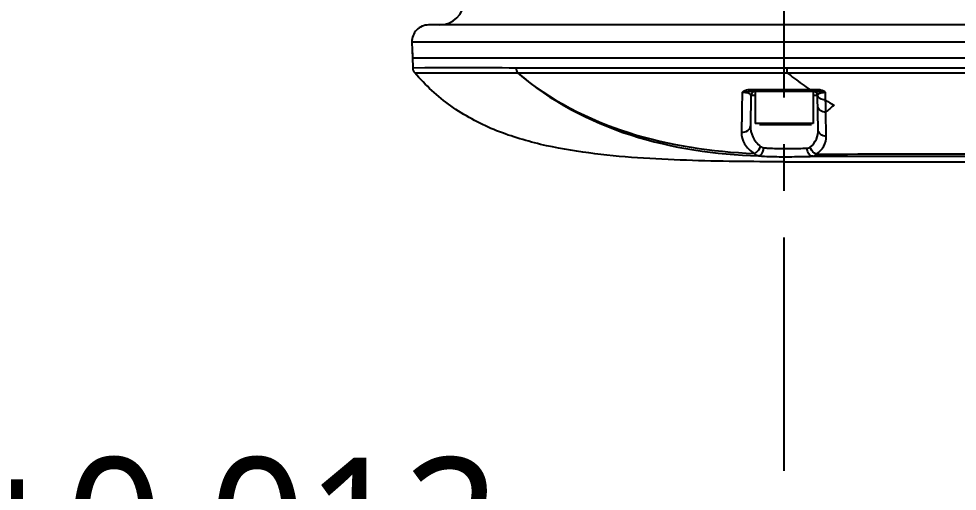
# Model space of a CAD drawing. Header units: millimetres. Extents: x 5828 to 6704, y 123 to 421.
# Drawn here: x 6403.43 to 6410.97, y 300.8 to 304.6 of the extents above; entities that cross this region are included whole.
import ezdxf
from ezdxf import colors
from ezdxf.entities.mleader import LeaderData, LeaderLine
from ezdxf.math import Vec2, Vec3

# ---------------------------------------------------------------- set-up
doc = ezdxf.new("R2010")
doc.units = ezdxf.units.MM
doc.linetypes.add('CENTER', pattern=[0.6, 0.375, -0.075, 0.075, -0.075])
for name, color, linetype in [('中心线', 7, 'Continuous'), ('外形图', 7, 'Continuous'), ('多重引线', 7, 'Continuous')]:
    doc.layers.add(name, color=color, linetype=linetype)
doc.styles.add('微软雅黑', font='msyh.ttc', dxfattribs={"height": 1.5})

msp = doc.modelspace()

# ---------------------------------------------------------------- linework, layer by layer
at = {"layer": '中心线', "linetype": 'CENTER', "ltscale": 5}
msp.add_line((6409.5804, 300.9643), (6409.5804, 313.5014), dxfattribs=at)
at = {"layer": '外形图'}
for p, q in [((6412.3175, 304.5484), (6406.7225, 304.5484)), ((6406.5892, 304.4109), (6406.5933, 304.2817)), ((6412.3157, 304.4109), (6406.5892, 304.4109)), ((6406.5906, 304.3678), (6406.5958, 304.205)), ((6421.2997, 304.2817), (6406.5933, 304.2817)), ((6406.5958, 304.205), (6406.6927, 304.2052)), ((6407.4267, 304.2043), (6409.6023, 304.2038)), ((6409.2423, 304.0048), (6409.242, 303.983)), ((6409.3045, 304.0299), (6409.3465, 304.0299)), ((6409.3077, 304.0151), (6409.8455, 304.0151)), ((6409.3471, 304.0151), (6409.3471, 303.7551)), ((6409.7847, 304.0303), (6409.8247, 304.0303)), ((6409.8138, 304.0151), (6409.8138, 303.7551)), ((6409.8247, 304.0303), (6409.8448, 304.0304)), ((6409.9124, 303.9844), (6409.9121, 304.0044)), ((6409.242, 303.983), (6409.2405, 303.8924)), ((6409.3132, 303.9823), (6409.3089, 303.7384)), ((6409.3471, 303.9823), (6409.3132, 303.9823)), ((6409.8477, 303.9823), (6409.8138, 303.9823)), ((6409.8525, 303.7068), (6409.8477, 303.9823)), ((6409.9131, 303.9449), (6409.9124, 303.9844)), ((6409.9136, 303.9117), (6409.913, 303.9449)), ((6409.2405, 303.8924), (6409.2387, 303.7884)), ((6409.9179, 303.6536), (6409.9147, 303.847)), ((6409.8138, 303.7551), (6409.3471, 303.7551)), ((6409.3808, 303.7484), (6409.7998, 303.7484)), ((6409.5804, 303.4484), (6409.5804, 303.5546)), ((6409.5804, 303.4484), (6412.3921, 303.4484))]:
    msp.add_line(p, q, dxfattribs=at)
for centre, radius, start, end in [((6406.8097, 304.7484), 0.2, 270, 358.5), ((6406.7225, 304.4151), 0.1333, 90, 181.80744), ((6406.6624, 304.2071), 0.0667, 181.8549, 220.74623), ((6412.5646, 304.2008), 2.9623, 179.94206, 180.70669), ((6411.8313, 307.0081), 3.6132, 231.91285, 234.32267), ((6409.2486, 303.8157), 0.1892, 82.6449, 91.90839), ((6409.3465, 303.9817), 0.0333, 90, 179), ((6412.1443, 307.4406), 4.1471, 234.29542, 235.32084), ((6410.3797, 304.0403), 0.5951, 180.96425, 181.75881), ((6409.8144, 303.9817), 0.0333, 1, 90), ((6410.4158, 304.0403), 0.571, 181.00296, 181.83282), ((6412.1709, 307.4716), 4.1876, 237.37269, 238.461), ((6411.7239, 301.7742), 2.7513, 129.32102, 131.11474)]:
    msp.add_arc(centre, radius, start, end, dxfattribs=at)
for points, knots in [([(6406.6119, 304.1636), (6406.6129, 304.1629), (6406.618, 304.1645), (6406.6278, 304.1628), (6406.6451, 304.1635), (6406.6688, 304.163), (6406.6993, 304.1631), (6406.7528, 304.1631), (6406.8356, 304.1636), (6406.9536, 304.164), (6407.0953, 304.1638), (6407.2593, 304.1634), (6407.3759, 304.1636), (6407.4375, 304.1639)], [0, 0, 0, 0, 0.004193, 0.016694, 0.037409, 0.066248, 0.103118, 0.147926, 0.260886, 0.404121, 0.576522, 0.776024, 1, 1, 1, 1]), ([(6409.5804, 303.4484), (6409.3183, 303.4484), (6408.7942, 303.4538), (6408.1386, 303.4922), (6407.6208, 303.5806), (6407.2423, 303.6951), (6406.8927, 303.8838), (6406.6976, 304.0641), (6406.6119, 304.1636)], [0, 0, 0, 0, 0.249838, 0.499663, 0.624636, 0.749826, 0.874842, 1, 1, 1, 1]), ([(6406.6927, 304.2052), (6406.787, 304.2059), (6407.0316, 304.208), (6407.2763, 304.2056), (6407.4267, 304.2043)], [0, 0, 0, 0, 0.385284, 1, 1, 1, 1]), ([(6407.4375, 304.1639), (6407.6988, 303.9373), (6408.3327, 303.6048), (6409.0272, 303.5085), (6409.3739, 303.4958)], [0, 0, 0, 0, 0.49921, 1, 1, 1, 1]), ([(6407.4377, 304.164), (6407.7671, 304.1641), (6408.2887, 304.1644), (6409.0103, 304.1648), (6409.4025, 304.163), (6409.6025, 304.1643)], [0, 0, 0, 0, 0.456469, 0.722855, 1, 1, 1, 1]), ([(6407.4377, 304.164), (6407.6956, 303.9441), (6408.3208, 303.6275), (6408.9996, 303.5294), (6409.3393, 303.5145)], [0, 0, 0, 0, 0.499137, 1, 1, 1, 1]), ([(6409.6023, 304.2038), (6410.5114, 304.2035), (6411.875, 304.2031), (6413.6932, 304.2036), (6415.0569, 304.2025), (6416.4206, 304.2058), (6417.7845, 304.2098), (6419.1481, 304.1932), (6420.0577, 304.2009), (6420.5118, 304.2199)], [0, 0, 0, 0, 0.249982, 0.374978, 0.499977, 0.62497, 0.749973, 0.87501, 1, 1, 1, 1]), ([(6409.6025, 304.1643), (6410.5117, 304.1648), (6411.8756, 304.1645), (6413.6941, 304.1647), (6415.058, 304.1643), (6416.4219, 304.1646), (6417.7859, 304.1626), (6419.1497, 304.1671), (6420.0595, 304.1569), (6420.5138, 304.1757)], [0, 0, 0, 0, 0.249984, 0.374982, 0.499981, 0.624984, 0.749989, 0.874992, 1, 1, 1, 1]), ([(6409.2423, 304.0048), (6409.245, 304.0091), (6409.2617, 304.0257), (6409.2866, 304.0299), (6409.3045, 304.0299)], [0, 0, 0, 0, 0.221748, 1, 1, 1, 1]), ([(6409.3132, 303.9823), (6409.3133, 303.9871), (6409.2993, 304), (6409.2839, 304.0019), (6409.2728, 304.0033)], [0, 0, 0, 0, 0.29858, 1, 1, 1, 1]), ([(6409.3077, 304.0151), (6409.3074, 304.0151), (6409.3056, 304.0172), (6409.3057, 304.0197), (6409.3054, 304.0219)], [0, 0, 0, 0, 0.100612, 1, 1, 1, 1]), ([(6409.7854, 304.0151), (6409.7848, 304.0151), (6409.7857, 304.0188), (6409.7849, 304.0203), (6409.7849, 304.0221)], [0, 0, 0, 0, 0.256571, 1, 1, 1, 1]), ([(6409.8455, 304.0151), (6409.8449, 304.0151), (6409.8458, 304.0188), (6409.8451, 304.0203), (6409.845, 304.0221)], [0, 0, 0, 0, 0.256589, 1, 1, 1, 1]), ([(6409.9121, 304.0045), (6409.9056, 304.0045), (6409.8871, 304.0033), (6409.8678, 304.0003), (6409.8572, 303.9942)], [0, 0, 0, 0, 0.344516, 1, 1, 1, 1]), ([(6409.8481, 303.9851), (6409.848, 303.9846), (6409.8476, 303.9837), (6409.8477, 303.9827), (6409.8479, 303.9823)], [0, 0, 0, 0, 0.505051, 1, 1, 1, 1]), ([(6409.8572, 303.9942), (6409.856, 303.9936), (6409.8524, 303.9913), (6409.849, 303.9879), (6409.8481, 303.9851)], [0, 0, 0, 0, 0.315474, 1, 1, 1, 1]), ([(6409.9131, 303.9449), (6409.9079, 303.9449), (6409.8887, 303.9465), (6409.8693, 303.9546), (6409.8594, 303.9646)], [0, 0, 0, 0, 0.269874, 1, 1, 1, 1]), ([(6409.9147, 303.847), (6409.8986, 303.8471), (6409.8682, 303.854), (6409.8494, 303.8822), (6409.8492, 303.8953)], [0, 0, 0, 0, 0.551492, 1, 1, 1, 1]), ([(6409.2387, 303.7884), (6409.2385, 303.7796), (6409.238, 303.7454), (6409.2374, 303.7112), (6409.2369, 303.6858)], [0, 0, 0, 0, 0.257246, 1, 1, 1, 1]), ([(6409.2369, 303.6858), (6409.2542, 303.6846), (6409.2888, 303.6917), (6409.3087, 303.7235), (6409.3089, 303.7384)], [0, 0, 0, 0, 0.53774, 1, 1, 1, 1]), ([(6409.3089, 303.7384), (6409.3084, 303.7079), (6409.3211, 303.6429), (6409.3637, 303.5917), (6409.3898, 303.5712)], [0, 0, 0, 0, 0.478967, 1, 1, 1, 1]), ([(6409.7887, 303.5668), (6409.8097, 303.5838), (6409.844, 303.6271), (6409.8529, 303.681), (6409.8525, 303.7068)], [0, 0, 0, 0, 0.511673, 1, 1, 1, 1]), ([(6409.9179, 303.6536), (6409.9017, 303.6538), (6409.87, 303.6626), (6409.8527, 303.6927), (6409.8525, 303.7068)], [0, 0, 0, 0, 0.535552, 1, 1, 1, 1]), ([(6409.2369, 303.6858), (6409.2363, 303.6539), (6409.255, 303.5833), (6409.3081, 303.5344), (6409.3393, 303.5145)], [0, 0, 0, 0, 0.462998, 1, 1, 1, 1]), ([(6409.838, 303.5101), (6409.8628, 303.5266), (6409.9054, 303.5684), (6409.9183, 303.6268), (6409.9179, 303.6536)], [0, 0, 0, 0, 0.525778, 1, 1, 1, 1]), ([(6409.3393, 303.5145), (6409.3448, 303.5166), (6409.3674, 303.5294), (6409.3834, 303.5524), (6409.3898, 303.5712)], [0, 0, 0, 0, 0.229232, 1, 1, 1, 1]), ([(6409.3739, 303.4958), (6409.3793, 303.4959), (6409.4062, 303.5069), (6409.4151, 303.5392), (6409.4164, 303.5612)], [0, 0, 0, 0, 0.195377, 1, 1, 1, 1]), ([(6409.4164, 303.5612), (6409.4287, 303.56), (6409.4833, 303.5559), (6409.5381, 303.5546), (6409.5804, 303.5546)], [0, 0, 0, 0, 0.226739, 1, 1, 1, 1]), ([(6409.5804, 303.5546), (6409.5971, 303.5546), (6409.6584, 303.5549), (6409.7196, 303.5561), (6409.7641, 303.5581)], [0, 0, 0, 0, 0.272275, 1, 1, 1, 1]), ([(6409.8087, 303.4927), (6409.7965, 303.4932), (6409.7709, 303.5136), (6409.7646, 303.5422), (6409.7641, 303.5581)], [0, 0, 0, 0, 0.43426, 1, 1, 1, 1]), ([(6409.838, 303.5101), (6409.8324, 303.5122), (6409.81, 303.5249), (6409.7941, 303.5481), (6409.7887, 303.5668)], [0, 0, 0, 0, 0.236856, 1, 1, 1, 1]), ([(6409.3739, 303.4958), (6409.3642, 303.4968), (6409.351, 303.5023), (6409.3416, 303.5118), (6409.3393, 303.5145)], [0, 0, 0, 0, 0.733806, 1, 1, 1, 1]), ([(6409.3739, 303.4958), (6409.3895, 303.4946), (6409.4583, 303.4905), (6409.5272, 303.4891), (6409.5804, 303.4891)], [0, 0, 0, 0, 0.227044, 1, 1, 1, 1]), ([(6409.5804, 303.4891), (6409.6012, 303.4891), (6409.6773, 303.4894), (6409.7534, 303.4906), (6409.8087, 303.4927)], [0, 0, 0, 0, 0.272321, 1, 1, 1, 1]), ([(6409.8087, 303.4927), (6409.817, 303.4933), (6409.8286, 303.4986), (6409.8361, 303.5075), (6409.838, 303.5101)], [0, 0, 0, 0, 0.723478, 1, 1, 1, 1]), ([(6409.8087, 303.4927), (6410.7004, 303.4943), (6412.4844, 303.4963), (6415.1606, 303.4997), (6417.8371, 303.4982), (6419.6215, 303.4935), (6420.5136, 303.496)], [0, 0, 0, 0, 0.24991, 0.499935, 0.749992, 1, 1, 1, 1]), ([(6409.838, 303.5101), (6410.7273, 303.5126), (6412.5063, 303.5164), (6415.1752, 303.5227), (6417.8445, 303.5195), (6419.6241, 303.5143), (6420.5138, 303.5178)], [0, 0, 0, 0, 0.249901, 0.499926, 0.749987, 1, 1, 1, 1])]:
    msp.add_open_spline(points, degree=3, knots=knots, dxfattribs=at)
for points in [[(6407.4267, 304.2043), (6407.4268, 304.1904), (6407.4305, 304.176), (6407.4375, 304.1639)], [(6409.2419, 304.0048), (6409.2638, 304.0083), (6409.2855, 304.0151), (6409.3077, 304.0151)], [(6409.3054, 304.0219), (6409.305, 304.0245), (6409.3047, 304.0272), (6409.3045, 304.0299)], [(6409.3465, 304.0299), (6409.4925, 304.0299), (6409.6386, 304.03), (6409.7847, 304.0303)], [(6409.8307, 304.0111), (6409.8259, 304.0137), (6409.8204, 304.0151), (6409.8151, 304.0151)], [(6409.8481, 303.9851), (6409.8471, 303.9955), (6409.8399, 304.0062), (6409.8307, 304.0111)], [(6409.8448, 304.0304), (6409.8542, 304.0304), (6409.8637, 304.0293), (6409.8729, 304.0271)], [(6409.8455, 304.0151), (6409.853, 304.0151), (6409.8606, 304.0145), (6409.868, 304.0133)], [(6409.868, 304.0133), (6409.8754, 304.0122), (6409.8827, 304.0105), (6409.89, 304.0091)], [(6409.8729, 304.0271), (6409.881, 304.0252), (6409.889, 304.0222), (6409.8963, 304.0181)], [(6409.89, 304.0091), (6409.8971, 304.0076), (6409.9043, 304.0064), (6409.9113, 304.0045)], [(6409.8963, 304.0181), (6409.9024, 304.0147), (6409.9083, 304.0102), (6409.9121, 304.0044)], [(6409.8594, 303.9646), (6409.8539, 303.9702), (6409.8495, 303.9774), (6409.8481, 303.9851)], [(6409.9147, 303.847), (6409.9143, 303.8686), (6409.9139, 303.8901), (6409.9136, 303.9117)], [(6409.3898, 303.5712), (6409.3972, 303.5653), (6409.4069, 303.562), (6409.4164, 303.5612)], [(6409.7641, 303.5581), (6409.7728, 303.5585), (6409.782, 303.5614), (6409.7887, 303.5668)]]:
    msp.add_open_spline(points, degree=3, dxfattribs=at)

# ---------------------------------------------------------------- leaders
at = {"layer": '多重引线'}
ml = msp.add_multileader_mtext('Standard', dxfattribs=at)
ml.set_content('\\A1;2×{\\C256;Φ6H7({\\H0.7x;\\S+0.012^   0;}) through}', style='微软雅黑')
ml.set_leader_properties()
ml.build(insert=Vec2(0, 0))
ml.multileader.update_dxf_attribs({"text_left_attachment_type": 5, "text_right_attachment_type": 5, "dogleg_length": 1, "arrow_head_size": 1.25})
ctx = ml.context
ctx.base_point, ctx.char_height, ctx.arrow_head_size, ctx.landing_gap_size, ctx.plane_origin = Vec3(6393.5025, 298.04), 1.5, 1.25, 0.5, Vec3(6423.9804, 303.8484)
ctx.left_attachment, ctx.right_attachment, ctx.text_align_type = 5, 5, 2
notes = []
notes.append((ctx, [(0, (1, 1, 0), (6417.4145, 298.04), (-1, 0), 1, [(0, [(6423.9804, 303.8484)], 0, [])])]))
ctx.mtext.insert, ctx.mtext.alignment, ctx.mtext.flow_direction = Vec3(6415.9145, 301.0704), 3, 5
for ctx, leaders in notes:
    for number, flags, end, landing, length, lines in leaders:
        leader = LeaderData()
        leader.index, (leader.has_last_leader_line, leader.has_dogleg_vector, leader.attachment_direction) = number, flags
        leader.last_leader_point, leader.dogleg_vector, leader.dogleg_length = Vec3(end), Vec3(landing), length
        for number, points, colour, breaks in lines:
            line = LeaderLine()
            line.index, line.vertices, line.color, line.breaks = number, Vec3.list(points), colors.encode_raw_color(colour), breaks
            leader.lines.append(line)
        ctx.leaders.append(leader)

doc.saveas('drawing.dxf')
